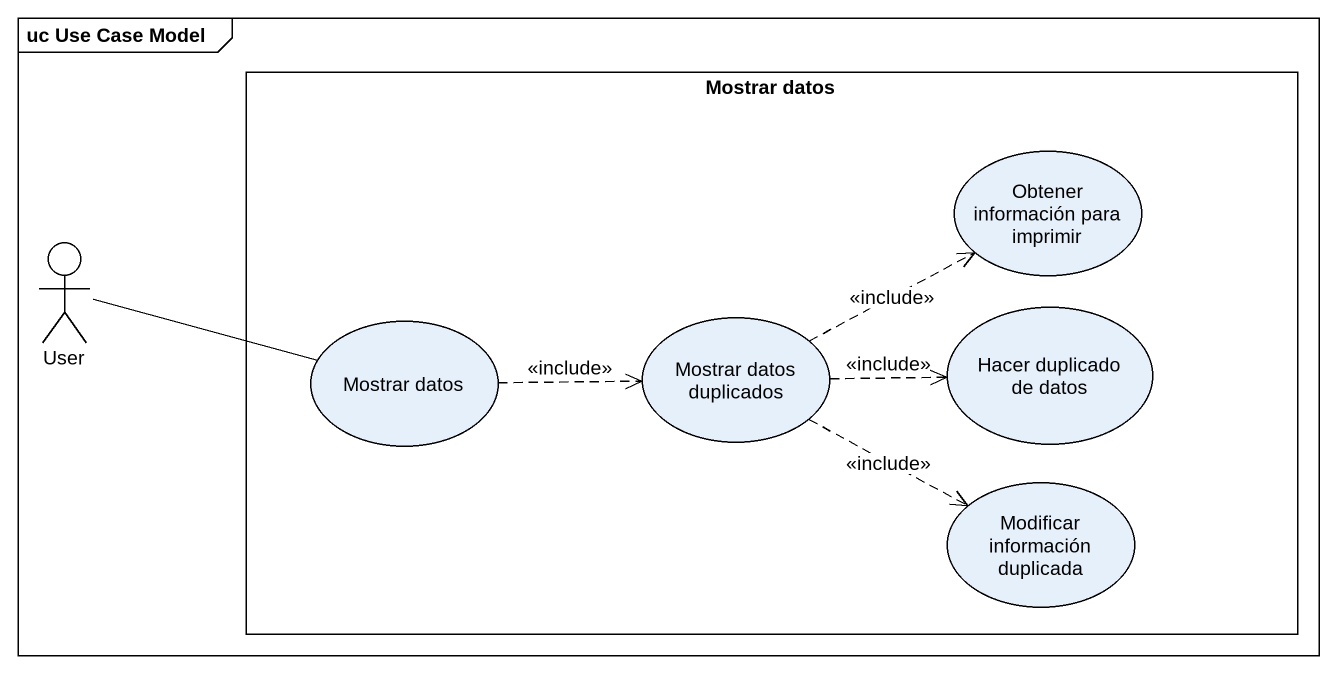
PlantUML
@startuml
mainframe uc Use Case Model
rectangle "Mostrar datos" as Mostrar_datos {
  usecase "Obtener información para imprimir" as Obtener_información_para
  usecase "Hacer duplicado de datos" as Hacer_duplicado_de_datos
  usecase "Mostrar datos" as Mostrar_datos_2
  usecase "Mostrar datos duplicados" as Mostrar_datos_duplicados
  usecase "Modificar información duplicada" as Modificar_información
}
actor User
User -right- Mostrar_datos_2
Mostrar_datos_2 .right.> Mostrar_datos_duplicados : <<include>>
Mostrar_datos_duplicados .right.> Obtener_información_para : <<include>>
Mostrar_datos_duplicados .right.> Hacer_duplicado_de_datos : <<include>>
Mostrar_datos_duplicados .right.> Modificar_información : <<include>>
@enduml
